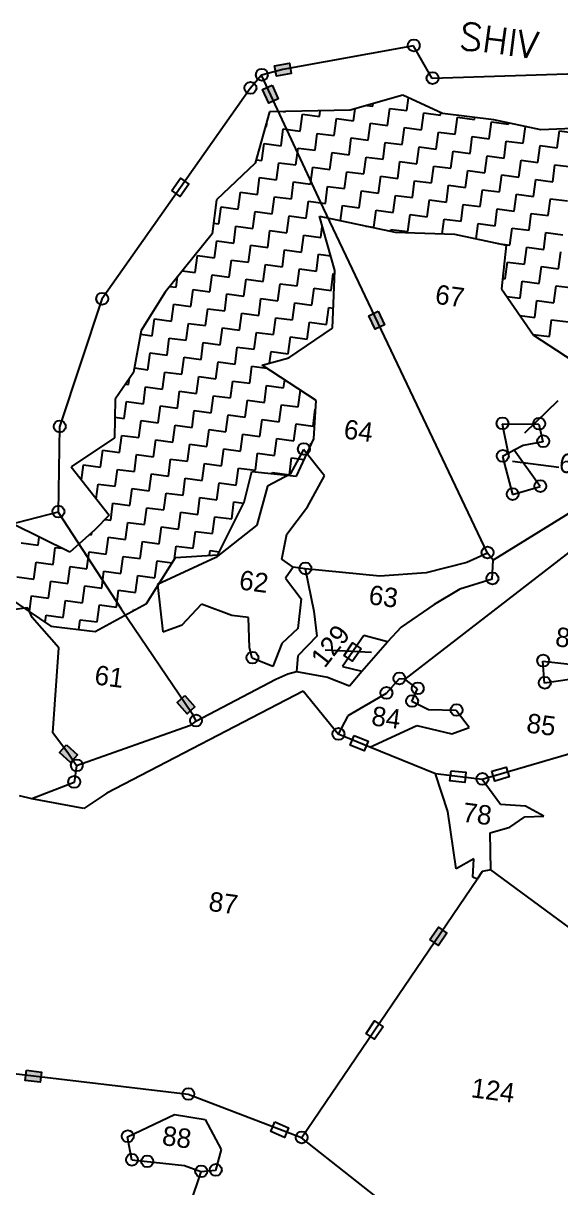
# Model space of a CAD drawing. Header units: metres. Extents: x 291537 to 296393, y 1982960 to 1986703.
# Drawn here: x 293055 to 293568, y 1985406 to 1986518 of the extents above; entities that cross this region are included whole.
import ezdxf

# ---------------------------------------------------------------- set-up
doc = ezdxf.new("R2010")
doc.units = ezdxf.units.M
for name, color, linetype in [('POLY_HATCH', 12, 'Continuous'), ('POLY_PARCEL', 6, 'Continuous'), ('POLY_WATER', 4, 'Continuous'), ('SYM_STONE', 1, 'Continuous'), ('TEXT_MAPOUT', 7, 'Continuous'), ('TEXT_PARCEL', 7, 'Continuous'), ('V_BOUND_LINE', 7, 'Continuous')]:
    doc.layers.add(name, color=color, linetype=linetype)
doc.styles.get("Standard").update_dxf_attribs({"font": 'simplex.shx'})
doc.styles.add('TEXT_MAP', font='')
doc.styles.get('TEXT_MAP').set_extended_font_data('Kruti Dev 050')
doc.dimstyles.get("Standard").update_dxf_attribs({"dimtxt": 0.18, "dimasz": 0.18, "dimexe": 0.18, "dimexo": 0.0625, "dimgap": 0.09, "dimtad": 0, "dimtih": 1, "dimtoh": 1, "dimdec": 4, "dimzin": 0, "dimdsep": 46, "dimtxsty": 'Standard', "dimcen": 0.09, "dimadec": 0, "dimazin": 0, "dimtfac": 1, "dimtdec": 4, "dimtofl": 0, "dimtmove": 0, "dimatfit": 3, "dimfxl": 1, "dimtolj": 1, "dimtzin": 0, "dimarcsym": 0})

msp = doc.modelspace()

# ---------------------------------------------------------------- hatches: boundary and pattern name
for points in [[(293310.9, 1986470.2), (293309.2, 1986480), (293295.1, 1986477.5), (293296.8, 1986467.7)], [(293289.6, 1986441.8), (293298.6, 1986446), (293292.6, 1986459), (293283.6, 1986454.8)], [(293391, 1986226.1), (293400, 1986230.3), (293393.8, 1986243.3), (293384.9, 1986239)], [(293211.7, 1985859), (293219.1, 1985865.7), (293209.5, 1985876.3), (293202.1, 1985869.7)], [(293100.4, 1985812.3), (293107.1, 1985819.6), (293096.5, 1985829.2), (293089.8, 1985821.9)], [(293459.5, 1985649.5), (293451.3, 1985655.2), (293443.2, 1985643.5), (293451.3, 1985637.8)], [(293071.5, 1985507.1), (293072.6, 1985516.9), (293058.4, 1985518.6), (293057.2, 1985508.8)]]:
    msp.add_hatch(color=256).paths.add_polyline_path(points)

# ---------------------------------------------------------------- linework, layer by layer
for points in [[(293295.1, 1986477.5), (293309.2, 1986480), (293310.9, 1986470.2), (293296.8, 1986467.7)], [(293292.6, 1986459), (293298.6, 1986446), (293289.6, 1986441.8), (293283.6, 1986454.8)], [(293197, 1986358.5), (293205.2, 1986370.3), (293213.3, 1986364.5), (293205.1, 1986352.8)], [(293393.8, 1986243.3), (293400, 1986230.3), (293391, 1986226.1), (293384.9, 1986239)], [(293377.6, 1985920.9), (293369.5, 1985909.1), (293361.3, 1985914.7), (293369.4, 1985926.5)], [(293209.5, 1985876.3), (293219.1, 1985865.7), (293211.7, 1985859), (293202.1, 1985869.7)], [(293096.5, 1985829.2), (293107.1, 1985819.6), (293100.4, 1985812.3), (293089.8, 1985821.9)], [(293371, 1985838.3), (293384.2, 1985832.9), (293380.5, 1985823.7), (293367.2, 1985829.1)], [(293502.3, 1985804.1), (293516, 1985808.1), (293518.8, 1985798.6), (293505.1, 1985794.6)], [(293463.4, 1985804.6), (293477.6, 1985803.1), (293476.5, 1985793.3), (293462.3, 1985794.8)], [(293443.2, 1985643.5), (293451.3, 1985655.2), (293459.5, 1985649.5), (293451.3, 1985637.8)], [(293398.6, 1985560), (293390.5, 1985548.2), (293382.4, 1985553.8), (293390.5, 1985565.6)], [(293058.4, 1985518.6), (293072.6, 1985516.9), (293071.5, 1985507.1), (293057.2, 1985508.8)], [(293295.3, 1985469.3), (293308.4, 1985463.6), (293304.5, 1985454.5), (293291.4, 1985460.2)]]:
    msp.add_lwpolyline(points, close=True)
at = {"layer": 'POLY_HATCH'}
for p, q in [((293417.5, 1986449.5), (293367.2, 1986435.3)), ((293455.2, 1986432), (293417.5, 1986449.5)), ((293290.3, 1986433.6), (293276.6, 1986384.7)), ((293367.2, 1986435.3), (293290.3, 1986433.6)), ((293504.3, 1986425.9), (293455.2, 1986432)), ((293549.2, 1986416.5), (293504.3, 1986425.9)), ((293587.2, 1986418), (293549.2, 1986416.5)), ((293276.6, 1986384.7), (293239.6, 1986349.6)), ((293239.6, 1986349.6), (293235.6, 1986317)), ((293352.6, 1986282.1), (293337.8, 1986334)), ((293337.8, 1986334), (293410.1, 1986318.7)), ((293410.1, 1986318.7), (293466.7, 1986316.9)), ((293235.6, 1986317), (293190.6, 1986261.6)), ((293466.7, 1986316.9), (293516, 1986306.2)), ((293516, 1986306.2), (293511.6, 1986264.5)), ((293350.3, 1986227.2), (293352.6, 1986282.1)), ((293511.6, 1986264.5), (293542, 1986220.5)), ((293190.6, 1986261.6), (293167.8, 1986224.7)), ((293167.8, 1986224.7), (293160.6, 1986184.8)), ((293308.8, 1986198.8), (293350.3, 1986227.2)), ((293542, 1986220.5), (293595, 1986185.7)), ((293283.1, 1986191.9), (293308.8, 1986198.8)), ((293160.6, 1986184.8), (293143.1, 1986159.3)), ((293334.7, 1986158), (293283.1, 1986191.9)), ((293143.1, 1986159.3), (293142.4, 1986122.5)), ((293332.5, 1986121.3), (293334.7, 1986158)), ((293142.4, 1986122.5), (293101, 1986094.8)), ((293316, 1986085.8), (293332.5, 1986121.3)), ((293101, 1986094.8), (293137.2, 1986048.5)), ((293266.2, 1986061.1), (293273.5, 1986090.3)), ((293273.5, 1986090.3), (293316, 1986085.8)), ((293240.9, 1986010.8), (293266.2, 1986061.1)), ((293099.7, 1986013.1), (293045.1, 1986040.3)), ((293137.2, 1986048.5), (293123.6, 1986034.7)), ((293123.6, 1986034.7), (293099.7, 1986013.1)), ((293172.9, 1985964.1), (293200.5, 1986008.1)), ((293200.5, 1986008.1), (293240.9, 1986010.8)), ((293028.8, 1985978.3), (293081.6, 1985942.7)), ((293124, 1985937.5), (293172.9, 1985964.1)), ((293081.6, 1985942.7), (293124, 1985937.5))]:
    msp.add_line(p, q, dxfattribs=at)
at = {"layer": 'POLY_HATCH', "linetype": 'Continuous'}
for p, q in [((293388.7, 1986439.1), (293389, 1986441.5)), ((293421.1, 1986434.8), (293422.7, 1986447.1)), ((293303.4, 1986433.9), (293305.6, 1986433.6)), ((293305.6, 1986433.6), (293305.6, 1986433.9)), ((293319.6, 1986415.3), (293321.8, 1986431.5)), ((293321.8, 1986431.5), (293338, 1986429.3)), ((293338, 1986429.3), (293338.7, 1986434.6)), ((293370.4, 1986425), (293371.9, 1986436.6)), ((293383.2, 1986439.8), (293388.7, 1986439.1)), ((293402.8, 1986420.7), (293404.9, 1986436.9)), ((293404.9, 1986436.9), (293421.1, 1986434.8)), ((293435.1, 1986416.5), (293437.3, 1986432.6)), ((293437.3, 1986432.6), (293453.5, 1986430.5)), ((293453.5, 1986430.5), (293453.8, 1986432.7)), ((293286.4, 1986419.7), (293287.3, 1986419.5)), ((293287.3, 1986419.5), (293288, 1986425.3)), ((293352, 1986411), (293354.2, 1986427.2)), ((293354.2, 1986427.2), (293370.4, 1986425)), ((293384.4, 1986406.7), (293386.6, 1986422.9)), ((293386.6, 1986422.9), (293402.8, 1986420.7)), ((293416.8, 1986402.4), (293418.9, 1986418.6)), ((293418.9, 1986418.6), (293435.1, 1986416.5)), ((293467.5, 1986412.2), (293469.7, 1986428.4)), ((293469.7, 1986428.4), (293485.9, 1986426.2)), ((293485.9, 1986426.2), (293486.1, 1986428.1)), ((293499.9, 1986407.9), (293502.1, 1986424.1)), ((293502.1, 1986424.1), (293518.2, 1986421.9)), ((293518.2, 1986421.9), (293518.4, 1986422.9)), ((293532.3, 1986403.6), (293534.4, 1986419.6)), ((293301.3, 1986401.2), (293303.4, 1986417.4)), ((293303.4, 1986417.4), (293319.6, 1986415.3)), ((293333.7, 1986396.9), (293335.8, 1986413.1)), ((293335.8, 1986413.1), (293352, 1986411)), ((293366.1, 1986392.6), (293368.2, 1986408.8)), ((293368.2, 1986408.8), (293384.4, 1986406.7)), ((293449.2, 1986398.1), (293451.3, 1986414.3)), ((293451.3, 1986414.3), (293467.5, 1986412.2)), ((293481.6, 1986393.8), (293483.7, 1986410)), ((293483.7, 1986410), (293499.9, 1986407.9)), ((293564.7, 1986399.3), (293566.8, 1986415.5)), ((293566.8, 1986415.5), (293583, 1986413.4)), ((293283, 1986387.2), (293285.1, 1986403.4)), ((293285.1, 1986403.4), (293301.3, 1986401.2)), ((293315.4, 1986382.9), (293317.5, 1986399.1)), ((293317.5, 1986399.1), (293333.7, 1986396.9)), ((293398.5, 1986388.4), (293400.6, 1986404.5)), ((293400.6, 1986404.5), (293416.8, 1986402.4)), ((293430.9, 1986384.1), (293433, 1986400.3)), ((293433, 1986400.3), (293449.2, 1986398.1)), ((293463.2, 1986379.8), (293465.4, 1986396)), ((293465.4, 1986396), (293481.6, 1986393.8)), ((293514, 1986389.5), (293516.1, 1986405.7)), ((293516.1, 1986405.7), (293532.3, 1986403.6)), ((293546.3, 1986385.3), (293548.5, 1986401.5)), ((293548.5, 1986401.5), (293564.7, 1986399.3)), ((293277.5, 1986387.9), (293283, 1986387.2)), ((293297, 1986368.8), (293299.2, 1986385)), ((293299.2, 1986385), (293315.4, 1986382.9)), ((293347.7, 1986378.6), (293349.9, 1986394.8)), ((293349.9, 1986394.8), (293366.1, 1986392.6)), ((293380.1, 1986374.3), (293382.3, 1986390.5)), ((293382.3, 1986390.5), (293398.5, 1986388.4)), ((293412.5, 1986370), (293414.7, 1986386.2)), ((293414.7, 1986386.2), (293430.9, 1986384.1)), ((293495.6, 1986375.5), (293497.8, 1986391.7)), ((293497.8, 1986391.7), (293514, 1986389.5)), ((293528, 1986371.2), (293530.2, 1986387.4)), ((293530.2, 1986387.4), (293546.3, 1986385.3)), ((293264.4, 1986373.1), (293264.6, 1986373.1)), ((293264.6, 1986373.1), (293264.7, 1986373.4)), ((293329.4, 1986364.5), (293331.6, 1986380.7)), ((293331.6, 1986380.7), (293347.7, 1986378.6)), ((293361.8, 1986360.3), (293363.9, 1986376.4)), ((293363.9, 1986376.4), (293380.1, 1986374.3)), ((293444.9, 1986365.7), (293447, 1986381.9)), ((293447, 1986381.9), (293463.2, 1986379.8)), ((293477.3, 1986361.4), (293479.4, 1986377.6)), ((293479.4, 1986377.6), (293495.6, 1986375.5)), ((293509.7, 1986357.2), (293511.8, 1986373.4)), ((293511.8, 1986373.4), (293528, 1986371.2)), ((293560.4, 1986366.9), (293562.5, 1986383.1)), ((293562.5, 1986383.1), (293578.7, 1986381)), ((293278.7, 1986354.8), (293280.8, 1986371)), ((293280.8, 1986371), (293297, 1986368.8)), ((293311.1, 1986350.5), (293313.2, 1986366.7)), ((293313.2, 1986366.7), (293329.4, 1986364.5)), ((293343.5, 1986346.2), (293345.6, 1986362.4)), ((293345.6, 1986362.4), (293361.8, 1986360.3)), ((293394.2, 1986356), (293396.3, 1986372.2)), ((293396.3, 1986372.2), (293412.5, 1986370)), ((293426.6, 1986351.7), (293428.7, 1986367.9)), ((293428.7, 1986367.9), (293444.9, 1986365.7)), ((293459, 1986347.4), (293461.1, 1986363.6)), ((293461.1, 1986363.6), (293477.3, 1986361.4)), ((293542.1, 1986352.9), (293544.2, 1986369.1)), ((293544.2, 1986369.1), (293560.4, 1986366.9)), ((293260.4, 1986340.7), (293262.5, 1986356.9)), ((293262.5, 1986356.9), (293278.7, 1986354.8)), ((293292.7, 1986336.4), (293294.9, 1986352.6)), ((293294.9, 1986352.6), (293311.1, 1986350.5)), ((293375.8, 1986341.9), (293378, 1986358.1)), ((293378, 1986358.1), (293394.2, 1986356)), ((293408.2, 1986337.6), (293410.4, 1986353.8)), ((293410.4, 1986353.8), (293426.6, 1986351.7)), ((293491.3, 1986343.1), (293493.5, 1986359.3)), ((293493.5, 1986359.3), (293509.7, 1986357.2)), ((293523.7, 1986338.8), (293525.9, 1986355)), ((293525.9, 1986355), (293542.1, 1986352.9)), ((293242, 1986326.7), (293244.2, 1986342.9)), ((293244.2, 1986342.9), (293260.4, 1986340.7)), ((293325.1, 1986332.2), (293327.3, 1986348.3)), ((293327.3, 1986348.3), (293343.5, 1986346.2)), ((293357.8, 1986329.8), (293359.7, 1986344.1)), ((293359.7, 1986344.1), (293375.8, 1986341.9)), ((293389.9, 1986323.6), (293392, 1986339.8)), ((293392, 1986339.8), (293408.2, 1986337.6)), ((293440.6, 1986333.3), (293442.8, 1986349.5)), ((293442.8, 1986349.5), (293459, 1986347.4)), ((293473, 1986329.1), (293475.1, 1986345.3)), ((293475.1, 1986345.3), (293491.3, 1986343.1)), ((293505.4, 1986324.8), (293507.5, 1986341)), ((293507.5, 1986341), (293523.7, 1986338.8)), ((293556.1, 1986334.5), (293558.3, 1986350.7)), ((293558.3, 1986350.7), (293574.4, 1986348.6)), ((293274.4, 1986322.4), (293276.5, 1986338.6)), ((293276.5, 1986338.6), (293292.7, 1986336.4)), ((293306.8, 1986318.1), (293308.9, 1986334.3)), ((293308.9, 1986334.3), (293325.1, 1986332.2)), ((293422.3, 1986319.3), (293424.4, 1986335.5)), ((293424.4, 1986335.5), (293440.6, 1986333.3)), ((293455, 1986317.3), (293456.8, 1986331.2)), ((293456.8, 1986331.2), (293473, 1986329.1)), ((293537.8, 1986320.5), (293539.9, 1986336.7)), ((293539.9, 1986336.7), (293556.1, 1986334.5)), ((293236.9, 1986327.3), (293242, 1986326.7)), ((293256.1, 1986308.3), (293258.2, 1986324.5)), ((293258.2, 1986324.5), (293274.4, 1986322.4)), ((293288.5, 1986304.1), (293290.6, 1986320.2)), ((293290.6, 1986320.2), (293306.8, 1986318.1)), ((293339.2, 1986313.8), (293340.6, 1986324.3)), ((293382.2, 1986324.6), (293389.9, 1986323.6)), ((293405.8, 1986319.6), (293406.1, 1986321.4)), ((293406.1, 1986321.4), (293422.3, 1986319.3)), ((293487.3, 1986312.5), (293489.2, 1986326.9)), ((293489.2, 1986326.9), (293505.4, 1986324.8)), ((293519.4, 1986306.4), (293521.6, 1986322.6)), ((293521.6, 1986322.6), (293537.8, 1986320.5)), ((293551.8, 1986302.2), (293554, 1986318.3)), ((293554, 1986318.3), (293570.2, 1986316.2)), ((293237.7, 1986294.3), (293239.9, 1986310.5)), ((293239.9, 1986310.5), (293256.1, 1986308.3)), ((293320.8, 1986299.8), (293323, 1986316)), ((293323, 1986316), (293339.2, 1986313.8)), ((293507.9, 1986308), (293519.4, 1986306.4)), ((293219.4, 1986280.2), (293221.5, 1986296.4)), ((293221.5, 1986296.4), (293237.7, 1986294.3)), ((293270.1, 1986290), (293272.3, 1986306.2)), ((293272.3, 1986306.2), (293288.5, 1986304.1)), ((293302.5, 1986285.7), (293304.6, 1986301.9)), ((293304.6, 1986301.9), (293320.8, 1986299.8)), ((293334.9, 1986281.4), (293337, 1986297.6)), ((293337, 1986297.6), (293348.6, 1986296.1)), ((293533.5, 1986288.1), (293535.6, 1986304.3)), ((293535.6, 1986304.3), (293551.8, 1986302.2)), ((293565.9, 1986283.8), (293568, 1986300)), ((293251.8, 1986275.9), (293253.9, 1986292.1)), ((293253.9, 1986292.1), (293270.1, 1986290)), ((293284.2, 1986271.7), (293286.3, 1986287.9)), ((293286.3, 1986287.9), (293302.5, 1986285.7)), ((293515.2, 1986274.1), (293517.3, 1986290.2)), ((293517.3, 1986290.2), (293533.5, 1986288.1)), ((293547.5, 1986269.8), (293549.7, 1986286)), ((293549.7, 1986286), (293565.9, 1986283.8)), ((293201.1, 1986266.2), (293202.4, 1986276.1)), ((293207, 1986281.9), (293219.4, 1986280.2)), ((293233.4, 1986261.9), (293235.6, 1986278.1)), ((293235.6, 1986278.1), (293251.8, 1986275.9)), ((293265.8, 1986257.6), (293268, 1986273.8)), ((293268, 1986273.8), (293284.2, 1986271.7)), ((293316.6, 1986267.4), (293318.7, 1986283.6)), ((293318.7, 1986283.6), (293334.9, 1986281.4)), ((293348.9, 1986263.1), (293351.1, 1986279.3)), ((293351.1, 1986279.3), (293352.5, 1986279.1)), ((293512.6, 1986274.4), (293515.2, 1986274.1)), ((293194.9, 1986267), (293201.1, 1986266.2)), ((293215.1, 1986247.8), (293217.3, 1986264)), ((293217.3, 1986264), (293233.4, 1986261.9)), ((293298.2, 1986253.3), (293300.4, 1986269.5)), ((293300.4, 1986269.5), (293316.6, 1986267.4)), ((293330.6, 1986249), (293332.7, 1986265.2)), ((293332.7, 1986265.2), (293348.9, 1986263.1)), ((293529.2, 1986255.7), (293531.3, 1986271.9)), ((293531.3, 1986271.9), (293547.5, 1986269.8)), ((293561.6, 1986251.4), (293563.7, 1986267.6)), ((293563.7, 1986267.6), (293579.9, 1986265.5)), ((293247.5, 1986243.6), (293249.6, 1986259.8)), ((293249.6, 1986259.8), (293265.8, 1986257.6)), ((293279.9, 1986239.3), (293282, 1986255.5)), ((293282, 1986255.5), (293298.2, 1986253.3)), ((293312.3, 1986235), (293314.4, 1986251.2)), ((293314.4, 1986251.2), (293330.6, 1986249)), ((293516.5, 1986257.4), (293529.2, 1986255.7)), ((293543.3, 1986237.4), (293545.4, 1986253.6)), ((293545.4, 1986253.6), (293561.6, 1986251.4)), ((293196.8, 1986233.8), (293198.9, 1986250)), ((293198.9, 1986250), (293215.1, 1986247.8)), ((293229.2, 1986229.5), (293231.3, 1986245.7)), ((293231.3, 1986245.7), (293247.5, 1986243.6)), ((293261.5, 1986225.2), (293263.7, 1986241.4)), ((293263.7, 1986241.4), (293279.9, 1986239.3)), ((293344.7, 1986230.7), (293346.8, 1986246.9)), ((293346.8, 1986246.9), (293351.1, 1986246.3)), ((293178.4, 1986219.7), (293180.6, 1986235.9)), ((293180.6, 1986235.9), (293196.8, 1986233.8)), ((293210.8, 1986215.5), (293213, 1986231.7)), ((293213, 1986231.7), (293229.2, 1986229.5)), ((293293.9, 1986220.9), (293296.1, 1986237.1)), ((293296.1, 1986237.1), (293312.3, 1986235)), ((293326.3, 1986216.7), (293328.5, 1986232.9)), ((293328.5, 1986232.9), (293344.7, 1986230.7)), ((293529, 1986239.3), (293543.3, 1986237.4)), ((293557.3, 1986219), (293559.4, 1986235.2)), ((293559.4, 1986235.2), (293575.6, 1986233.1)), ((293167.1, 1986221.2), (293178.4, 1986219.7)), ((293192.5, 1986201.4), (293194.6, 1986217.6)), ((293194.6, 1986217.6), (293210.8, 1986215.5)), ((293243.2, 1986211.2), (293245.4, 1986227.4)), ((293245.4, 1986227.4), (293261.5, 1986225.2)), ((293275.6, 1986206.9), (293277.7, 1986223.1)), ((293277.7, 1986223.1), (293293.9, 1986220.9)), ((293308, 1986202.6), (293310.1, 1986218.8)), ((293310.1, 1986218.8), (293326.3, 1986216.7)), ((293541.5, 1986221.1), (293557.3, 1986219)), ((293224.9, 1986197.1), (293227, 1986213.3)), ((293227, 1986213.3), (293243.2, 1986211.2)), ((293257.3, 1986192.8), (293259.4, 1986209)), ((293259.4, 1986209), (293275.6, 1986206.9)), ((293174.2, 1986187.4), (293176.3, 1986203.6)), ((293176.3, 1986203.6), (293192.5, 1986201.4)), ((293206.5, 1986183.1), (293208.7, 1986199.3)), ((293208.7, 1986199.3), (293224.9, 1986197.1)), ((293290.3, 1986193.8), (293291.8, 1986204.7)), ((293291.8, 1986204.7), (293308, 1986202.6)), ((293161.3, 1986189.1), (293174.2, 1986187.4)), ((293188.2, 1986169), (293190.3, 1986185.2)), ((293190.3, 1986185.2), (293206.5, 1986183.1)), ((293238.9, 1986178.8), (293241.1, 1986195)), ((293241.1, 1986195), (293257.3, 1986192.8)), ((293271.3, 1986174.5), (293273.5, 1986190.7)), ((293273.5, 1986190.7), (293287.8, 1986188.8)), ((293152.9, 1986173.7), (293155.8, 1986173.3)), ((293155.8, 1986173.3), (293156.6, 1986179)), ((293220.6, 1986164.7), (293222.7, 1986180.9)), ((293222.7, 1986180.9), (293238.9, 1986178.8)), ((293253, 1986160.5), (293255.1, 1986176.6)), ((293255.1, 1986176.6), (293271.3, 1986174.5)), ((293303.7, 1986170.2), (293304.7, 1986177.7)), ((293169.9, 1986155), (293172, 1986171.2)), ((293172, 1986171.2), (293188.2, 1986169)), ((293202.3, 1986150.7), (293204.4, 1986166.9)), ((293204.4, 1986166.9), (293220.6, 1986164.7)), ((293234.6, 1986146.4), (293236.8, 1986162.6)), ((293236.8, 1986162.6), (293253, 1986160.5)), ((293285.4, 1986156.2), (293287.5, 1986172.4)), ((293287.5, 1986172.4), (293303.7, 1986170.2)), ((293317.7, 1986151.9), (293319.8, 1986167.8)), ((293151.5, 1986140.9), (293153.7, 1986157.1)), ((293153.7, 1986157.1), (293169.9, 1986155)), ((293183.9, 1986136.6), (293186.1, 1986152.8)), ((293186.1, 1986152.8), (293202.3, 1986150.7)), ((293267, 1986142.1), (293269.2, 1986158.3)), ((293269.2, 1986158.3), (293285.4, 1986156.2)), ((293299.4, 1986137.8), (293301.6, 1986154)), ((293301.6, 1986154), (293317.7, 1986151.9)), ((293142.8, 1986142.1), (293151.5, 1986140.9)), ((293216.3, 1986132.4), (293218.4, 1986148.5)), ((293218.4, 1986148.5), (293234.6, 1986146.4)), ((293248.7, 1986128.1), (293250.8, 1986144.3)), ((293250.8, 1986144.3), (293267, 1986142.1)), ((293281.1, 1986123.8), (293283.2, 1986140)), ((293283.2, 1986140), (293299.4, 1986137.8)), ((293331.8, 1986133.5), (293333.9, 1986149.7)), ((293333.9, 1986149.7), (293334.2, 1986149.7)), ((293165.6, 1986122.6), (293167.7, 1986138.8)), ((293167.7, 1986138.8), (293183.9, 1986136.6)), ((293198, 1986118.3), (293200.1, 1986134.5)), ((293200.1, 1986134.5), (293216.3, 1986132.4)), ((293230.4, 1986114), (293232.5, 1986130.2)), ((293232.5, 1986130.2), (293248.7, 1986128.1)), ((293313.5, 1986119.5), (293315.6, 1986135.7)), ((293315.6, 1986135.7), (293331.8, 1986133.5)), ((293147.2, 1986108.5), (293149.4, 1986124.7)), ((293149.4, 1986124.7), (293165.6, 1986122.6)), ((293179.6, 1986104.3), (293181.8, 1986120.4)), ((293181.8, 1986120.4), (293198, 1986118.3)), ((293262.7, 1986109.7), (293264.9, 1986125.9)), ((293264.9, 1986125.9), (293281.1, 1986123.8)), ((293295.1, 1986105.4), (293297.3, 1986121.6)), ((293297.3, 1986121.6), (293313.5, 1986119.5)), ((293128.9, 1986094.5), (293131.1, 1986110.7)), ((293131.1, 1986110.7), (293147.2, 1986108.5)), ((293161.3, 1986090.2), (293163.4, 1986106.4)), ((293163.4, 1986106.4), (293179.6, 1986104.3)), ((293212, 1986100), (293214.2, 1986116.2)), ((293214.2, 1986116.2), (293230.4, 1986114)), ((293244.4, 1986095.7), (293246.5, 1986111.9)), ((293246.5, 1986111.9), (293262.7, 1986109.7)), ((293276.8, 1986091.4), (293278.9, 1986107.6)), ((293278.9, 1986107.6), (293295.1, 1986105.4)), ((293329.3, 1986114.3), (293329.7, 1986117.4)), ((293329.7, 1986117.4), (293330.6, 1986117.2)), ((293110.8, 1986082.3), (293112.7, 1986096.6)), ((293112.7, 1986096.6), (293128.9, 1986094.5)), ((293193.7, 1986085.9), (293195.8, 1986102.1)), ((293195.8, 1986102.1), (293212, 1986100)), ((293226.1, 1986081.6), (293228.2, 1986097.8)), ((293228.2, 1986097.8), (293244.4, 1986095.7)), ((293309.2, 1986087.1), (293311.3, 1986103.3)), ((293311.3, 1986103.3), (293323.4, 1986101.7)), ((293143, 1986076.2), (293145.1, 1986092.3)), ((293145.1, 1986092.3), (293161.3, 1986090.2)), ((293175.3, 1986071.9), (293177.5, 1986088.1)), ((293177.5, 1986088.1), (293193.7, 1986085.9)), ((293258.5, 1986077.3), (293260.6, 1986093.5)), ((293260.6, 1986093.5), (293276.8, 1986091.4)), ((293292.8, 1986088.2), (293293, 1986089.3)), ((293293, 1986089.3), (293309.2, 1986087.1)), ((293124.9, 1986064.2), (293126.8, 1986078.3)), ((293126.8, 1986078.3), (293143, 1986076.2)), ((293157, 1986057.8), (293159.2, 1986074)), ((293159.2, 1986074), (293175.3, 1986071.9)), ((293207.7, 1986067.6), (293209.9, 1986083.8)), ((293209.9, 1986083.8), (293226.1, 1986081.6)), ((293240.1, 1986063.3), (293242.3, 1986079.5)), ((293242.3, 1986079.5), (293258.5, 1986077.3)), ((293189.4, 1986053.5), (293191.5, 1986069.7)), ((293191.5, 1986069.7), (293207.7, 1986067.6)), ((293221.8, 1986049.2), (293223.9, 1986065.4)), ((293223.9, 1986065.4), (293240.1, 1986063.3)), ((293138.7, 1986043.8), (293140.8, 1986060)), ((293140.8, 1986060), (293157, 1986057.8)), ((293171.1, 1986039.5), (293173.2, 1986055.7)), ((293173.2, 1986055.7), (293189.4, 1986053.5)), ((293203.4, 1986035.2), (293205.6, 1986051.4)), ((293205.6, 1986051.4), (293221.8, 1986049.2)), ((293254.2, 1986045), (293256.3, 1986061.2)), ((293256.3, 1986061.2), (293265.6, 1986059.9)), ((293133.3, 1986044.5), (293138.7, 1986043.8)), ((293152.7, 1986025.4), (293154.9, 1986041.6)), ((293154.9, 1986041.6), (293171.1, 1986039.5)), ((293235.8, 1986030.9), (293238, 1986047.1)), ((293238, 1986047.1), (293254.2, 1986045)), ((293118.4, 1986030), (293120.3, 1986029.7)), ((293120.3, 1986029.7), (293120.6, 1986032)), ((293185.1, 1986021.1), (293187.3, 1986037.3)), ((293187.3, 1986037.3), (293203.4, 1986035.2)), ((293217.5, 1986016.9), (293219.6, 1986033.1)), ((293219.6, 1986033.1), (293235.8, 1986030.9)), ((293053.4, 1986022.1), (293069.6, 1986019.9)), ((293069.6, 1986019.9), (293070.6, 1986027.5)), ((293083.7, 1986001.6), (293085.8, 1986017.8)), ((293085.8, 1986017.8), (293091.8, 1986017)), ((293134.4, 1986011.4), (293136.5, 1986027.6)), ((293136.5, 1986027.6), (293152.7, 1986025.4)), ((293166.8, 1986007.1), (293168.9, 1986023.3)), ((293168.9, 1986023.3), (293185.1, 1986021.1)), ((293199.7, 1986006.8), (293201.3, 1986019)), ((293201.3, 1986019), (293217.5, 1986016.9)), ((293116.1, 1985997.3), (293118.2, 1986013.5)), ((293118.2, 1986013.5), (293134.4, 1986011.4)), ((293148.4, 1985993), (293150.6, 1986009.2)), ((293150.6, 1986009.2), (293166.8, 1986007.1)), ((293233.1, 1986010.3), (293233.7, 1986014.7)), ((293233.7, 1986014.7), (293242.3, 1986013.6)), ((293065.3, 1985987.6), (293067.5, 1986003.8)), ((293067.5, 1986003.8), (293083.7, 1986001.6)), ((293097.7, 1985983.3), (293099.9, 1985999.5)), ((293099.9, 1985999.5), (293116.1, 1985997.3)), ((293130.1, 1985979), (293132.2, 1985995.2)), ((293132.2, 1985995.2), (293148.4, 1985993)), ((293180.8, 1985988.8), (293183, 1986005)), ((293183, 1986005), (293197.3, 1986003.1)), ((293049.1, 1985989.7), (293065.3, 1985987.6)), ((293079.4, 1985969.2), (293081.5, 1985985.4)), ((293081.5, 1985985.4), (293097.7, 1985983.3)), ((293162.5, 1985974.7), (293164.6, 1985990.9)), ((293164.6, 1985990.9), (293180.8, 1985988.8)), ((293111.8, 1985964.9), (293113.9, 1985981.1)), ((293113.9, 1985981.1), (293130.1, 1985979)), ((293144.2, 1985960.7), (293146.3, 1985976.9)), ((293146.3, 1985976.9), (293162.5, 1985974.7)), ((293061.2, 1985956.4), (293063.2, 1985971.4)), ((293063.2, 1985971.4), (293079.4, 1985969.2)), ((293093.4, 1985950.9), (293095.6, 1985967.1)), ((293095.6, 1985967.1), (293111.8, 1985964.9)), ((293125.8, 1985946.6), (293128, 1985962.8)), ((293128, 1985962.8), (293144.2, 1985960.7)), ((293076.3, 1985946.3), (293077.2, 1985953)), ((293077.2, 1985953), (293093.4, 1985950.9)), ((293160.2, 1985957.2), (293160.4, 1985958.5)), ((293160.4, 1985958.5), (293162.2, 1985958.3)), ((293108.4, 1985939.4), (293109.6, 1985948.7)), ((293109.6, 1985948.7), (293125.8, 1985946.6))]:
    msp.add_line(p, q, dxfattribs=at)
at = {"layer": 'POLY_PARCEL'}
for p, q in [((293341.6, 1986341.8), (293282.7, 1986468.5)), ((293498.1, 1986012.4), (293341.6, 1986341.8)), ((293512.2, 1986135.7), (293517.8, 1986107.5)), ((293512.2, 1986135.7), (293547.3, 1986135.4)), ((293547.3, 1986135.4), (293551.1, 1986118.6)), ((293551.1, 1986118.6), (293532.3, 1986115.2)), ((293322.7, 1986111.2), (293309.9, 1986087.8)), ((293342.6, 1986086.2), (293322.7, 1986111.2)), ((293517.8, 1986107.5), (293512.5, 1986104.6)), ((293523.7, 1986110.6), (293517.8, 1986107.5)), ((293532.3, 1986115.2), (293523.7, 1986110.6)), ((293548.4, 1986075.8), (293523.7, 1986110.6)), ((293512.5, 1986104.6), (293522, 1986068.2)), ((293309.9, 1986087.8), (293288.4, 1986076.2)), ((293326.6, 1986056.5), (293342.6, 1986086.2)), ((293288.4, 1986076.2), (293278.2, 1986039)), ((293522, 1986068.2), (293548.4, 1986075.8)), ((293088.6, 1986051.5), (293148.8, 1985959.2)), ((293306.7, 1986030.5), (293326.6, 1986056.5)), ((293278.2, 1986039), (293239.1, 1986008)), ((293302.1, 1986006.4), (293306.7, 1986030.5)), ((293239.1, 1986008), (293183.3, 1985982.4)), ((293312.8, 1985998.9), (293302.1, 1986006.4)), ((293498.1, 1986012.4), (293478.5, 1986003.2)), ((293503.5, 1986005.7), (293498.1, 1986012.4)), ((293312.8, 1985998.9), (293305.5, 1985988.4)), ((293324.3, 1985997.2), (293312.8, 1985998.9)), ((293324.3, 1985997.2), (293332.6, 1985956.8)), ((293395.5, 1985990.3), (293324.3, 1985997.2)), ((293478.5, 1986003.2), (293439.6, 1985993.4)), ((293305.5, 1985988.4), (293320.3, 1985968.7)), ((293439.6, 1985993.4), (293395.5, 1985990.3)), ((293183.3, 1985982.4), (293188.6, 1985937.3)), ((293207, 1985943.7), (293225.3, 1985963.6)), ((293254.3, 1985952.7), (293225.3, 1985963.6)), ((293320.3, 1985968.7), (293317.1, 1985940.4)), ((293059.5, 1985960.2), (293042.3, 1985957.9)), ((293063.8, 1985950.7), (293059.5, 1985960.2)), ((293089.3, 1985921.8), (293063.8, 1985950.7)), ((293148.8, 1985959.2), (293216.4, 1985859.1)), ((293270.1, 1985950.8), (293254.3, 1985952.7)), ((293271.2, 1985922), (293270.1, 1985950.8)), ((293332.6, 1985956.8), (293335.4, 1985933.1)), ((293188.6, 1985937.3), (293207, 1985943.7)), ((293317.1, 1985940.4), (293302, 1985926)), ((293335.4, 1985933.1), (293317.3, 1985914.3)), ((293380.3, 1985933.6), (293360, 1985904.1)), ((293402.7, 1985927.7), (293380.3, 1985933.6)), ((293083.5, 1985840.6), (293089.3, 1985921.8)), ((293273.6, 1985912), (293271.2, 1985922)), ((293302, 1985926), (293293.3, 1985904)), ((293293.3, 1985904), (293273.6, 1985912)), ((293317.3, 1985914.3), (293315.9, 1985899.3)), ((293552.5, 1985888), (293551, 1985909.2)), ((293551, 1985909.2), (293590.9, 1985904.6)), ((293360, 1985904.1), (293378.4, 1985899.7)), ((293431.5, 1985882.7), (293419.2, 1985892)), ((293576.5, 1985891.7), (293552.5, 1985888)), ((293425.9, 1985870.6), (293431.5, 1985882.7)), ((293441.9, 1985862.6), (293425.9, 1985870.6)), ((293468.4, 1985862), (293441.9, 1985862.6)), ((293480.8, 1985845.8), (293468.4, 1985862)), ((293744.7, 1985870.1), (293493, 1985796.2)), ((293216.4, 1985859.1), (293219.8, 1985851.9)), ((293098.5, 1985820.8), (293083.5, 1985840.6)), ((293385.8, 1985826.9), (293430.8, 1985847.8)), ((293430.8, 1985847.8), (293464.2, 1985839.8)), ((293464.2, 1985839.8), (293480.8, 1985845.8)), ((293385.8, 1985826.9), (293355.7, 1985839.3)), ((293106.1, 1985809.2), (293098.5, 1985820.8)), ((293448.5, 1985801.5), (293385.8, 1985826.9)), ((293460.4, 1985765.5), (293448.5, 1985801.5)), ((293493, 1985796.2), (293448.5, 1985801.5)), ((293510.6, 1985772.3), (293493, 1985796.2)), ((293063.4, 1985777.7), (293051.8, 1985780.7)), ((293468.3, 1985710.9), (293460.4, 1985765.5)), ((293534.6, 1985770.6), (293510.6, 1985772.3)), ((293551.9, 1985761.2), (293534.6, 1985770.6)), ((293500.7, 1985745.3), (293519.4, 1985750.6)), ((293519.4, 1985750.6), (293533.9, 1985760.6)), ((293533.9, 1985760.6), (293551.9, 1985761.2)), ((293501.5, 1985710), (293500.7, 1985745.3)), ((293485, 1985720.5), (293468.3, 1985710.9)), ((293484.3, 1985703), (293485, 1985720.5)), ((293493.2, 1985708.3), (293488.2, 1985700.9)), ((293501.5, 1985710), (293493.2, 1985708.3)), ((293711.5, 1985554.7), (293501.5, 1985710)), ((293320.6, 1985453.9), (293488.2, 1985700.9)), ((293488.2, 1985700.9), (293484.3, 1985703)), ((293212.6, 1985495.4), (293046.4, 1985515)), ((293320.6, 1985453.9), (293212.6, 1985495.4)), ((293154.8, 1985455.1), (293199.7, 1985476.2)), ((293199.7, 1985476.2), (293228.9, 1985471.5)), ((293228.9, 1985471.5), (293244.1, 1985442.8)), ((293158.8, 1985432.6), (293154.8, 1985455.1)), ((293509.5, 1985305.5), (293320.6, 1985453.9)), ((293244.1, 1985442.8), (293238.7, 1985422.9)), ((293209.1, 1985427.3), (293158.8, 1985432.6)), ((293224.8, 1985421.6), (293209.1, 1985427.3)), ((293224.8, 1985421.6), (293214.4, 1985391.5)), ((293238.7, 1985422.9), (293224.8, 1985421.6))]:
    msp.add_line(p, q, dxfattribs=at)
at = {"layer": 'POLY_WATER'}
for p, q in [((293634.9, 1986087), (293503.5, 1986005.7)), ((293624.4, 1986050.5), (293419.2, 1985892)), ((293502.6, 1985987.6), (293503.5, 1986005.7)), ((293502.6, 1985987.6), (293471.7, 1985978)), ((293471.7, 1985978), (293447.3, 1985963.4)), ((293447.3, 1985963.4), (293415.8, 1985941.6)), ((293415.8, 1985941.6), (293402.7, 1985927.7)), ((293378.4, 1985899.7), (293402.7, 1985927.7)), ((293296.3, 1985892), (293307.7, 1985897.2)), ((293307.7, 1985897.2), (293315.9, 1985899.3)), ((293315.9, 1985899.3), (293345.4, 1985894)), ((293366.6, 1985885.5), (293378.4, 1985899.7)), ((293219.8, 1985851.9), (293296.3, 1985892)), ((293345.4, 1985894), (293366.6, 1985885.5)), ((293413.9, 1985892.2), (293401.5, 1985878.3)), ((293419.2, 1985892), (293413.9, 1985892.2)), ((293322.3, 1985880.6), (293135, 1985783.2)), ((293355.7, 1985839.3), (293322.3, 1985880.6)), ((293401.5, 1985878.3), (293365, 1985856.9)), ((293219.8, 1985851.9), (293213.9, 1985847.4)), ((293365, 1985856.9), (293355.7, 1985839.3)), ((293213.9, 1985847.4), (293106.1, 1985809.2)), ((293106.1, 1985809.2), (293103.7, 1985793.4)), ((293103.7, 1985793.4), (293063.4, 1985777.7)), ((293113, 1985768.5), (293063.4, 1985777.7)), ((293135, 1985783.2), (293113, 1985768.5))]:
    msp.add_line(p, q, dxfattribs=at)
at = {"layer": 'SYM_STONE'}
for centre in [(293427.9, 1986497), (293282.9, 1986469), (293272, 1986456.5), (293445.8, 1986465.8), (293130.6, 1986255.2), (293512.5, 1986136.2), (293547.5, 1986135.9), (293090.1, 1986133.3), (293551.4, 1986119.1), (293323, 1986111.7), (293512.7, 1986105.1), (293522.2, 1986068.7), (293548.6, 1986076.3), (293088.8, 1986052), (293498.3, 1986012.9), (293324.5, 1985997.7), (293502.9, 1985988.1), (293273.9, 1985912.5), (293551.3, 1985909.7), (293414.1, 1985892.7), (293401.8, 1985878.8), (293431.7, 1985883.2), (293552.8, 1985888.5), (293426.2, 1985871.1), (293468.7, 1985862.5), (293220.1, 1985852.4), (293356, 1985839.7), (293106.4, 1985809.7), (293103.9, 1985793.9), (293493.3, 1985796.7), (293212.8, 1985495.9), (293155, 1985455.6), (293320.9, 1985454.4), (293159, 1985433.1), (293173.6, 1985431.6), (293238.9, 1985423.4), (293225.1, 1985422.1)]:
    msp.add_circle(centre, 5.69, dxfattribs=at)
at = {"layer": 'V_BOUND_LINE'}
for p, q in [((293427.6, 1986496.6), (293303, 1986473.9)), ((293445.5, 1986465.3), (293427.6, 1986496.6)), ((293303, 1986473.9), (293282.7, 1986468.5)), ((293282.7, 1986468.5), (293271.7, 1986456)), ((293635.8, 1986471.6), (293445.5, 1986465.3)), ((293271.7, 1986456), (293205.2, 1986361.5)), ((293205.2, 1986361.5), (293130.3, 1986254.8)), ((293130.3, 1986254.8), (293089.9, 1986132.8)), ((293089.9, 1986132.8), (293088.6, 1986051.5)), ((293088.6, 1986051.5), (292981, 1986023.7))]:
    msp.add_line(p, q, dxfattribs=at)

# ---------------------------------------------------------------- texts
at = {"layer": 'TEXT_MAPOUT'}
msp.add_text('SHIV', height=25.72, rotation=352.4629, dxfattribs=at).set_placement((293470.1, 1986493.8))
at = {"layer": 'TEXT_PARCEL', "style": 'TEXT_MAP'}
for s, rotation, p in [('67', 352.4629, (293447.5, 1986250.5)), ('64', 352.4629, (293360.3, 1986121.8)), ('65', 352.4629, (293565.6, 1986089.8)), ('62', 352.4629, (293260.5, 1985977.8)), ('63', 352.4629, (293384.1, 1985963.6)), ('129', 52.3054, (293342.9, 1985901.7)), ('82', 352.4629, (293562.1, 1985923.6)), ('61', 352.4629, (293122.5, 1985887.1)), ('84', 352.4629, (293386.7, 1985848)), ('85', 352.4629, (293534.6, 1985841.2)), ('78', 352.4629, (293473.6, 1985756)), ('87', 352.4629, (293231.4, 1985670.9)), ('124', 352.4629, (293481.8, 1985492.9)), ('88', 352.4629, (293187, 1985447.3))]:
    msp.add_text(s, height=18.52, rotation=rotation, dxfattribs=at).set_placement(p)

# ---------------------------------------------------------------- leaders
for points in [[(293565.2, 1986157.8), (293533.4, 1986126.7)], [(293566.2, 1986094), (293522.2, 1986099.9)], [(293343.2, 1985919.9), (293387.6, 1985917.6)]]:
    msp.add_leader(points, dimstyle='Standard', override={"dimtxt": 2.5, "dimasz": 2.5, "dimexe": 1.25, "dimexo": 0.625, "dimgap": 0.625, "dimtad": 1, "dimtih": 0, "dimtoh": 0, "dimzin": 8, "dimcen": 2.5, "dimtofl": 1})

doc.saveas('drawing.dxf')
